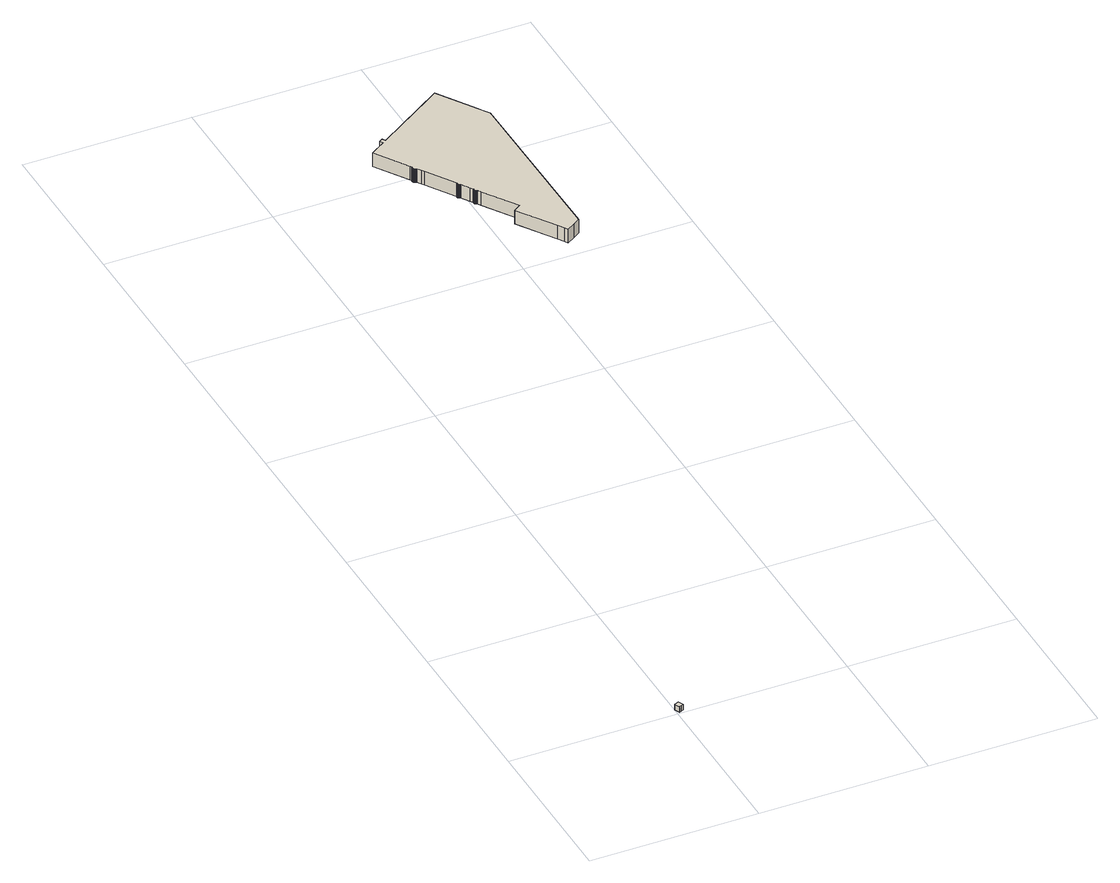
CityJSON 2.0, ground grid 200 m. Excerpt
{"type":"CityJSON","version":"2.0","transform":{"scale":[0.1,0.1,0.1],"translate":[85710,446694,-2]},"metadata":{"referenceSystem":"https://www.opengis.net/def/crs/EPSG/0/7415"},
"CityObjects":{
"building1":{"type":"Building","attributes":{"measuredHeight":7.17},"geometry":[{"type":"Solid","lod":"1","boundaries":[[[[0,1,2,3,4,5,6,7]],[[8,9,10,11,12,13,14,15]],[[7,14,13,0]],[[0,13,12,1]],[[1,12,11,2]],[[2,11,10,3]],[[3,10,9,4]],[[4,9,8,5]],[[5,8,15,6]],[[6,15,14,7]]]]}]},
"building2":{"type":"Building","attributes":{"measuredHeight":16.57},"geometry":[{"type":"Solid","lod":"1","boundaries":[[[[16,17,18,19,20,21,22,23,24,25,26,27,28,29,30,31,32,33,34,35,36,37,38,39,40,41,42,43,44,45,46,47,48,49,50,51,52,53,54,55,56,57,58,59,60,61,62,63,64,65,66,67,68,69,70,71,72,73,74,75,76,77,78,79,80,81,82,83,84,85,86,87,88,89,90,91,92,93,94,95,96,97,98,99,100,101,102,103,104,105,106,107,108,109,110,111,112,113,114,115,116,117,118,119,120,121,122,123,124,125]],[[126,127,128,129,130,131,132,133,134,135,136,137,138,139,140,141,142,143,144,145,146,147,148,149,150,151,152,153,154,155,156,157,158,159,160,161,162,163,164,165,166,167,168,169,170,171,172,173,174,175,176,177,178,179,180,181,182,183,184,185,186,187,188,189,190,191,192,193,194,195,196,197,198,199,200,201,202,203,204,205,206,207,208,209,210,211,212,213,214,215,216,217,218,219,220,221,222,223,224,225,226,227,228,229,230,231,232,233,234,235]],[[125,234,233,16]],[[16,233,232,17]],[[17,232,231,18]],[[18,231,230,19]],[[19,230,229,20]],[[20,229,228,21]],[[21,228,227,22]],[[22,227,226,23]],[[23,226,225,24]],[[24,225,224,25]],[[25,224,223,26]],[[26,223,222,27]],[[27,222,221,28]],[[28,221,220,29]],[[29,220,219,30]],[[30,219,218,31]],[[31,218,217,32]],[[32,217,216,33]],[[33,216,215,34]],[[34,215,214,35]],[[35,214,213,36]],[[36,213,212,37]],[[37,212,211,38]],[[38,211,210,39]],[[39,210,209,40]],[[40,209,208,41]],[[41,208,207,42]],[[42,207,206,43]],[[43,206,205,44]],[[44,205,204,45]],[[45,204,203,46]],[[46,203,202,47]],[[47,202,201,48]],[[48,201,200,49]],[[49,200,199,50]],[[50,199,198,51]],[[51,198,197,52]],[[52,197,196,53]],[[53,196,195,54]],[[54,195,194,55]],[[55,194,193,56]],[[56,193,192,57]],[[57,192,191,58]],[[58,191,190,59]],[[59,190,189,60]],[[60,189,188,61]],[[61,188,187,62]],[[62,187,186,63]],[[63,186,185,64]],[[64,185,184,65]],[[65,184,183,66]],[[66,183,182,67]],[[67,182,181,68]],[[68,181,180,69]],[[69,180,179,70]],[[70,179,178,71]],[[71,178,177,72]],[[72,177,176,73]],[[73,176,175,74]],[[74,175,174,75]],[[75,174,173,76]],[[76,173,172,77]],[[77,172,171,78]],[[78,171,170,79]],[[79,170,169,80]],[[80,169,168,81]],[[81,168,167,82]],[[82,167,166,83]],[[83,166,165,84]],[[84,165,164,85]],[[85,164,163,86]],[[86,163,162,87]],[[87,162,161,88]],[[88,161,160,89]],[[89,160,159,90]],[[90,159,158,91]],[[91,158,157,92]],[[92,157,156,93]],[[93,156,155,94]],[[94,155,154,95]],[[95,154,153,96]],[[96,153,152,97]],[[97,152,151,98]],[[98,151,150,99]],[[99,150,149,100]],[[100,149,148,101]],[[101,148,147,102]],[[102,147,146,103]],[[103,146,145,104]],[[104,145,144,105]],[[105,144,143,106]],[[106,143,142,107]],[[107,142,141,108]],[[108,141,140,109]],[[109,140,139,110]],[[110,139,138,111]],[[111,138,137,112]],[[112,137,136,113]],[[113,136,135,114]],[[114,135,134,115]],[[115,134,133,116]],[[116,133,132,117]],[[117,132,131,118]],[[118,131,130,119]],[[119,130,129,120]],[[120,129,128,121]],[[121,128,127,122]],[[122,127,126,123]],[[123,126,235,124]],[[124,235,234,125]]]]}]}
},
"vertices":[
[80,28,19],[56,18,19],[56,19,19],[29,7,19],[30,6,19],[28,5,19],[1,70,19],[54,93,19],[28,5,92],[30,6,92],[29,7,92],[56,19,92],[56,18,92],[80,28,92],[54,93,92],[1,70,92],
[2734,8282,9],[2635,8218,9],[2612,8254,9],[2562,8330,9],[2270,8778,9],[2354,8833,9],[2093,9233,9],[2067,9273,9],[2065,9273,9],[2064,9273,9],[2062,9273,9],[2060,9273,9],[2058,9274,9],[2056,9274,9],[2055,9275,9],[2053,9275,9],[2052,9276,9],[2050,9277,9],[2049,9278,9],[2047,9280,9],[2046,9281,9],[2045,9282,9],[2044,9284,9],[2043,9285,9],[2042,9287,9],[2041,9288,9],[2041,9290,9],[2040,9292,9],[2040,9293,9],[2039,9295,9],[2039,9297,9],[2039,9299,9],[2039,9301,9],[2039,9302,9],[2040,9304,9],[2040,9306,9],[2041,9308,9],[2042,9309,9],[2042,9311,9],[2039,9315,9],[2018,9349,9],[1953,9447,9],[1951,9447,9],[1949,9448,9],[1947,9448,9],[1945,9449,9],[1943,9449,9],[1941,9450,9],[1939,9451,9],[1937,9453,9],[1936,9454,9],[1934,9455,9],[1932,9457,9],[1931,9458,9],[1930,9460,9],[1929,9462,9],[1928,9464,9],[1927,9466,9],[1926,9468,9],[1925,9470,9],[1925,9472,9],[1924,9474,9],[1924,9476,9],[1924,9478,9],[1924,9480,9],[1925,9482,9],[1925,9484,9],[1925,9486,9],[1926,9488,9],[1706,9826,9],[1688,9854,9],[1655,9905,9],[1652,9905,9],[1649,9906,9],[1646,9906,9],[1643,9907,9],[1641,9908,9],[1638,9909,9],[1636,9911,9],[1633,9912,9],[1631,9914,9],[1629,9916,9],[1627,9918,9],[1625,9920,9],[1623,9922,9],[1622,9925,9],[1620,9927,9],[1619,9930,9],[1618,9932,9],[1617,9935,9],[1616,9938,9],[1616,9941,9],[1616,9943,9],[1616,9946,9],[1616,9949,9],[1616,9952,9],[1617,9955,9],[1617,9958,9],[1618,9960,9],[1610,9973,9],[1352,10369,9],[1532,10486,9],[1508,10522,9],[1551,10551,9],[1575,10514,9],[2416,11063,9],[2708,10614,9],[2742,10563,9],[2795,10482,9],[2810,8332,9],[2742,10563,186],[2708,10614,186],[2416,11063,186],[1575,10514,186],[1551,10551,186],[1508,10522,186],[1532,10486,186],[1352,10369,186],[1610,9973,186],[1618,9960,186],[1617,9958,186],[1617,9955,186],[1616,9952,186],[1616,9949,186],[1616,9946,186],[1616,9943,186],[1616,9941,186],[1616,9938,186],[1617,9935,186],[1618,9932,186],[1619,9930,186],[1620,9927,186],[1622,9925,186],[1623,9922,186],[1625,9920,186],[1627,9918,186],[1629,9916,186],[1631,9914,186],[1633,9912,186],[1636,9911,186],[1638,9909,186],[1641,9908,186],[1643,9907,186],[1646,9906,186],[1649,9906,186],[1652,9905,186],[1655,9905,186],[1688,9854,186],[1706,9826,186],[1926,9488,186],[1925,9486,186],[1925,9484,186],[1925,9482,186],[1924,9480,186],[1924,9478,186],[1924,9476,186],[1924,9474,186],[1925,9472,186],[1925,9470,186],[1926,9468,186],[1927,9466,186],[1928,9464,186],[1929,9462,186],[1930,9460,186],[1931,9458,186],[1932,9457,186],[1934,9455,186],[1936,9454,186],[1937,9453,186],[1939,9451,186],[1941,9450,186],[1943,9449,186],[1945,9449,186],[1947,9448,186],[1949,9448,186],[1951,9447,186],[1953,9447,186],[2018,9349,186],[2039,9315,186],[2042,9311,186],[2042,9309,186],[2041,9308,186],[2040,9306,186],[2040,9304,186],[2039,9302,186],[2039,9301,186],[2039,9299,186],[2039,9297,186],[2039,9295,186],[2040,9293,186],[2040,9292,186],[2041,9290,186],[2041,9288,186],[2042,9287,186],[2043,9285,186],[2044,9284,186],[2045,9282,186],[2046,9281,186],[2047,9280,186],[2049,9278,186],[2050,9277,186],[2052,9276,186],[2053,9275,186],[2055,9275,186],[2056,9274,186],[2058,9274,186],[2060,9273,186],[2062,9273,186],[2064,9273,186],[2065,9273,186],[2067,9273,186],[2093,9233,186],[2354,8833,186],[2270,8778,186],[2562,8330,186],[2612,8254,186],[2635,8218,186],[2734,8282,186],[2810,8332,186],[2795,10482,186]
]}
